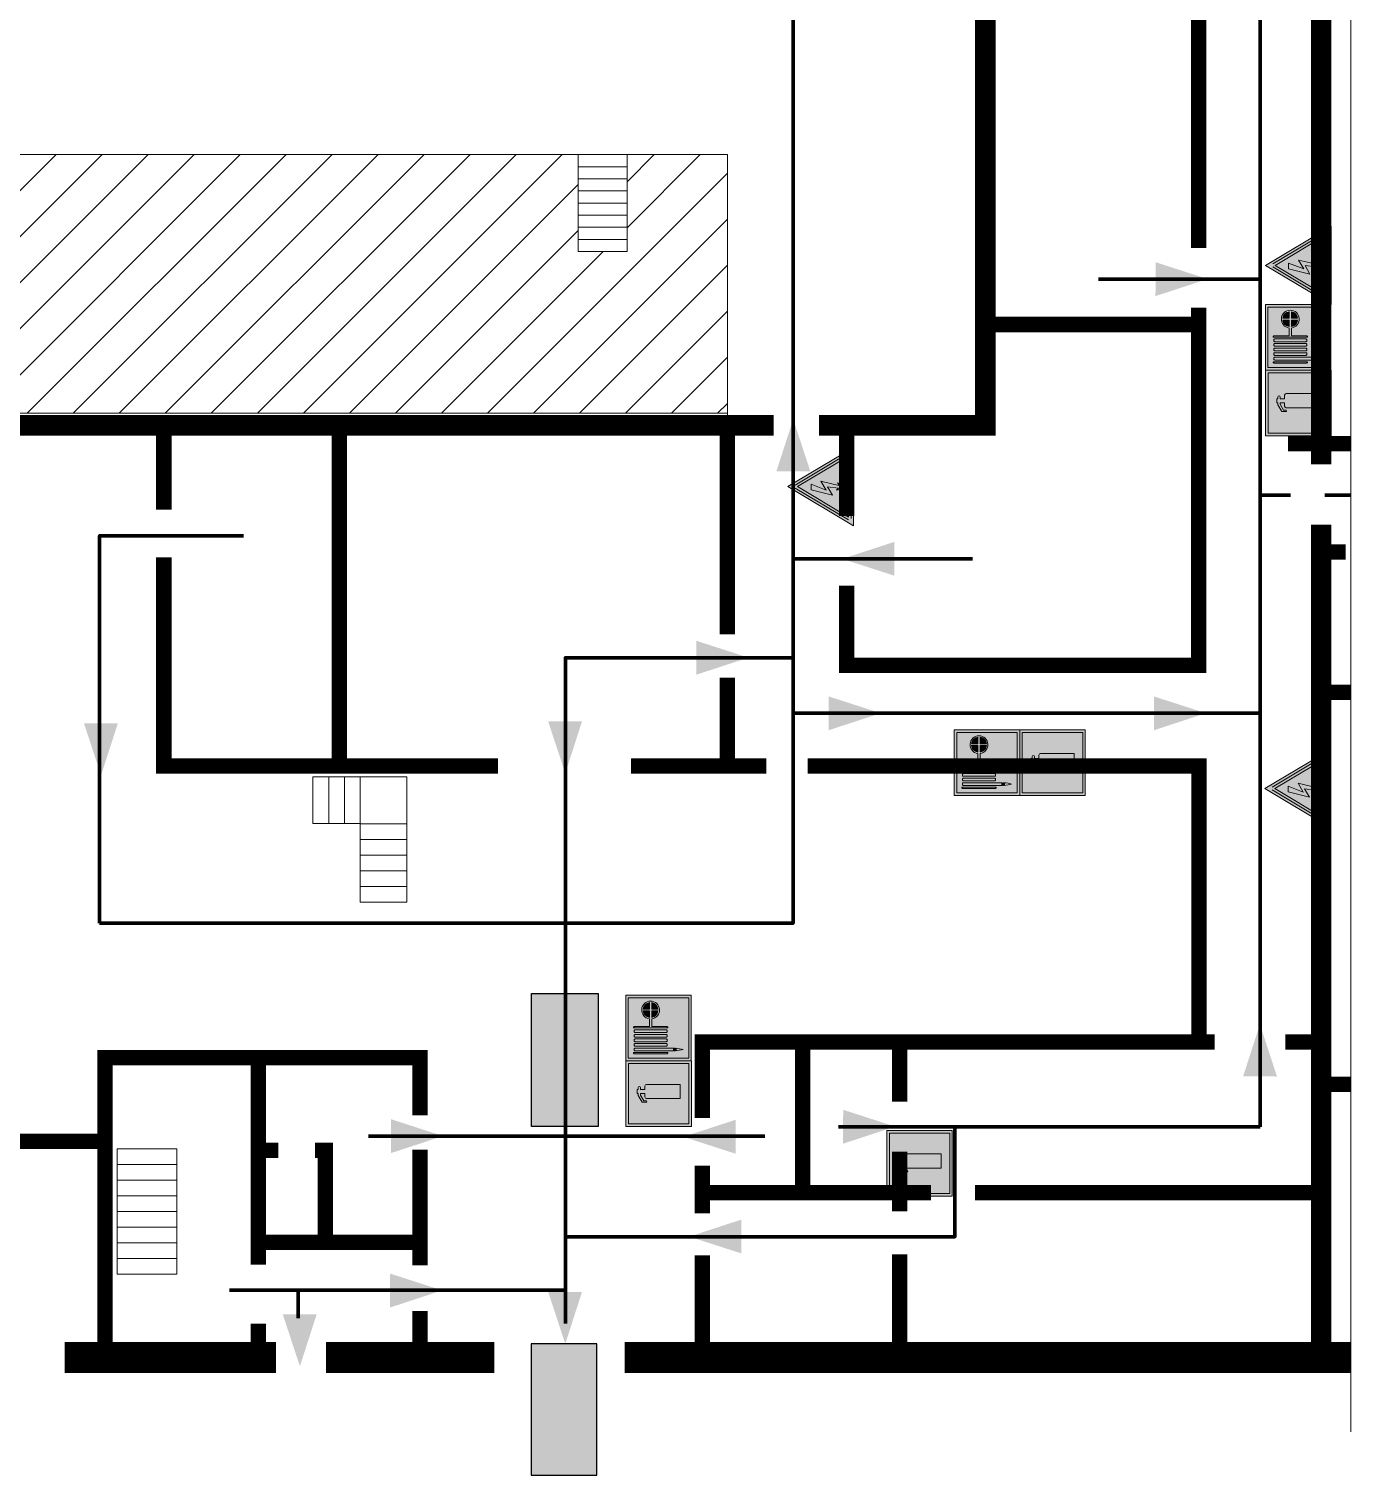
# Model space of a CAD drawing. Header units: millimetres. Extents: x 13114 to 67229, y 22859 to 38520.
# Drawn here: x 19578.2 to 19742.6, y 30541.2 to 30719 of the extents above; entities that cross this region are included whole.
import ezdxf

# ---------------------------------------------------------------- set-up
doc = ezdxf.new("R2010")
doc.units = ezdxf.units.MM
doc.linetypes.add('{ Wide Dash }', pattern=[12, 4, -2, 4, -2])
doc.layers.add('План_Штампы', color=7, linetype='Continuous')

# ---------------------------------------------------------------- blocks, each defined once
blk = doc.blocks.new('A$C32E8229D')
at = {"true_color": 0xffffff}
blk.add_hatch(color=7, dxfattribs=at).paths.add_polyline_path([(0, 0), (0, -8), (16, -8), (16, 0)])
h = blk.add_hatch(color=126)
h.paths.add_polyline_path([(0.2, -0.2), (15.8, -0.2), (15.8, -7.8), (0.2, -7.8)])
h.paths.add_polyline_path([(13.49, -2.05), (12.08, -2.05), (11.37, -2.63, 0.162397), (11.29, -2.84), (11.29, -3.63), (10.35, -3.63), (10.35, -4.05), (11.68, -4.05), (11.68, -3.48), (12.26, -4.28), (11.29, -5.1), (11.29, -6.78), (11.85, -6.78), (11.85, -5.44), (12.8, -4.64), (12.8, -5.94), (14.46, -5.94), (14.46, -5.39), (13.45, -5.39), (13.45, -3.97), (12.46, -2.59), (13.15, -2.59), (13.69, -3.34), (14.18, -3)], flags=16)
h.paths.add_polyline_path([(10.74, -1.82, 1), (11.8, -1.82, 1)], flags=16)
h.paths.add_polyline_path([(9.39, -3.59), (5.99, -3.59), (6.56, -3.03), (5.91, -3.03), (5.1, -3.83), (5.91, -4.64), (6.56, -4.64), (5.99, -4.09), (9.39, -4.09)], flags=16)
h.paths.add_polyline_path([(4.29, -1.08), (1.72, -1.08), (1.72, -6.6), (4.29, -6.6)], flags=16)
at = {"color": 126}
blk.add_lwpolyline([(16, -8), (0, -8), (0, 0), (16, 0)], close=True, dxfattribs=at)
blk = doc.blocks.new('A$C7B4425F7')
at = {"true_color": 0xffffff}
blk.add_hatch(color=7, dxfattribs=at).paths.add_polyline_path([(0, 0), (-16, 0), (-16, -8), (0, -8)])
h = blk.add_hatch(color=126)
h.paths.add_polyline_path([(-0.2, -0.2), (-15.8, -0.2), (-15.8, -7.8), (-0.2, -7.8)])
h.paths.add_polyline_path([(-11.76, -2.03), (-11.76, -3.66), (-11.17, -3.66, -0.568275), (-11.17, -6.18), (-12.58, -6.18), (-12.58, -2.03)], flags=16)
h.paths.add_polyline_path([(-13.33, -4.12, -0.495768), (-13.59, -6.18), (-15.03, -6.18), (-15.03, -2.03), (-13.59, -2.03, -0.487973)], flags=16)
h.paths.add_polyline_path([(-10.25, -2.03), (-9.48, -2.03), (-9.48, -6.18), (-10.25, -6.18)], flags=16)
h.paths.add_polyline_path([(-13.84, -3.69), (-14.24, -3.69), (-14.24, -3.03), (-13.9, -3.03, -0.692621)], flags=0)
h.paths.add_polyline_path([(-9.15, -2.03), (-8.4, -2.03), (-8.04, -3.07), (-7.68, -2.03), (-6.93, -2.03), (-7.64, -4.1), (-6.93, -6.18), (-7.68, -6.18), (-8.04, -5.14), (-8.4, -6.18), (-9.15, -6.18), (-8.44, -4.1)], flags=16)
h.paths.add_polyline_path([(-11.76, -4.46), (-11.42, -4.46, -0.692621), (-11.36, -5.12), (-11.76, -5.12)], flags=0)
h.paths.add_polyline_path([(-13.9, -5.2), (-14.24, -5.2), (-14.24, -4.55), (-13.84, -4.55, -0.708038)], flags=0)
edge = h.paths.add_edge_path(flags=16)
edge.add_ellipse((-5.51, -4.08), major_axis=(0, 2.05), ratio=0.586184, start_angle=0, end_angle=360)
edge = h.paths.add_edge_path(flags=0)
edge.add_ellipse((-5.51, -4.08), major_axis=(0, 1.14), ratio=0.454828, start_angle=0, end_angle=360)
h.paths.add_polyline_path([(-4.13, -4.96, 0.377264), (-3.48, -4.52, 0.0555), (-3.16, -2.03), (-1.66, -2.03), (-1.66, -4.96), (-0.96, -4.96), (-0.96, -7.01), (-1.75, -7.01), (-1.75, -6.18), (-3.3, -6.18), (-3.3, -7.02), (-4.13, -7.02)], flags=16)
h.paths.add_polyline_path([(-2.73, -2.91), (-2.28, -2.91), (-2.28, -4.96), (-3.05, -4.96, 0.079136)], flags=0)
at = {"color": 126}
blk.add_lwpolyline([(-16, -8), (0, -8), (0, 0), (-16, 0)], close=True, dxfattribs=at)
blk = doc.blocks.new('A$C3AD82952')
at = {"true_color": 0xf5f5ff}
h = blk.add_hatch(color=7, dxfattribs=at)
h.dxf.hatch_style = 1
h.paths.add_polyline_path([(8.21, 8.73, 0.414214), (7.89, 9.05), (7.22, 9.05), (7.22, 9.92), (7.59, 9.92, 1), (7.57, 10.36), (7.22, 10.36), (7.22, 10.6), (6.43, 10.6), (6.43, 10.36), (6.01, 10.36), (4.74, 9.59), (4.74, 8.69), (4.98, 8.73), (4.98, 9.26), (6.12, 9.91), (6.43, 9.91), (6.43, 9.05), (5.76, 9.05, 0.414214), (5.44, 8.73), (5.44, 2.2), (8.21, 2.2)], flags=0)
h.paths.add_polyline_path([(12.8, 12.8), (0, 12.8), (0, 0), (12.8, 0)])
h.paths.add_polyline_path([(0.51, 12.29), (12.29, 12.29), (12.29, 0.51), (0.51, 0.51)], flags=16)
h.paths.add_polyline_path([(4.74, 9.59), (6.01, 10.36), (6.43, 10.36), (6.43, 10.6), (7.22, 10.6), (7.22, 10.36), (7.59, 10.36, -0.94586), (7.59, 9.92), (7.22, 9.92), (7.22, 9.05), (7.89, 9.05, -0.414214), (8.21, 8.73), (8.21, 2.2), (5.44, 2.2), (5.44, 8.73, -0.414214), (5.76, 9.05), (6.43, 9.05), (6.43, 9.91), (6.12, 9.91), (4.98, 9.26), (4.98, 8.73), (4.74, 8.69)], flags=0)
h = blk.add_hatch(color=242)
h.dxf.hatch_style = 1
h.paths.add_polyline_path([(12.29, 12.29), (0.51, 12.29), (0.51, 0.51), (12.29, 0.51)])
h.paths.add_polyline_path([(4.74, 8.69), (4.74, 9.59), (6.01, 10.36), (6.43, 10.36), (6.43, 10.6), (7.22, 10.6), (7.22, 10.36), (7.59, 10.36, -0.94586), (7.59, 9.92), (7.22, 9.92), (7.22, 9.05), (7.89, 9.05, -0.414214), (8.21, 8.73), (8.21, 2.2), (5.44, 2.2), (5.44, 8.73, -0.414214), (5.76, 9.05), (6.43, 9.05), (6.43, 9.91), (6.12, 9.91), (4.98, 9.26), (4.98, 8.73)], flags=16)
h = blk.add_hatch(color=7, dxfattribs=at)
h.dxf.hatch_style = 1
h.paths.add_polyline_path([(8.21, 8.73, 0.414214), (7.89, 9.05), (7.22, 9.05), (7.22, 9.92), (7.59, 9.92, 1), (7.57, 10.36), (7.22, 10.36), (7.22, 10.6), (6.43, 10.6), (6.43, 10.36), (6.01, 10.36), (4.74, 9.59), (4.74, 8.69), (4.98, 8.73), (4.98, 9.26), (6.12, 9.91), (6.43, 9.91), (6.43, 9.05), (5.76, 9.05, 0.414214), (5.44, 8.73), (5.44, 2.2), (8.21, 2.2)])
at = {"color": 242, "lineweight": 5}
for p, q in [((0, 0), (0, 12.8)), ((0, 12.8), (12.8, 12.8)), ((12.8, 0), (12.8, 12.8)), ((6.01, 10.36), (4.74, 9.59)), ((4.74, 9.59), (4.74, 8.69)), ((4.74, 8.69), (4.98, 8.73)), ((4.98, 9.26), (6.12, 9.91)), ((4.98, 8.73), (4.98, 9.26)), ((5.44, 2.2), (5.44, 8.73)), ((5.76, 9.05), (6.43, 9.05)), ((6.01, 10.36), (6.43, 10.36)), ((6.12, 9.91), (6.43, 9.91)), ((7.22, 10.6), (6.43, 10.6)), ((6.43, 10.6), (6.43, 10.36)), ((6.43, 9.91), (6.43, 9.05)), ((7.22, 10.36), (7.22, 10.6)), ((7.59, 10.36), (7.22, 10.36)), ((7.22, 9.05), (7.22, 9.92)), ((7.59, 9.92), (7.22, 9.92)), ((7.89, 9.05), (7.22, 9.05)), ((8.21, 2.2), (8.21, 8.73)), ((0, 0), (12.8, 0)), ((5.44, 2.2), (8.21, 2.2))]:
    blk.add_line(p, q, dxfattribs=at)
blk.add_lwpolyline([(0.51, 12.29), (12.29, 12.29), (12.29, 0.51), (0.51, 0.51)], close=True, dxfattribs=at)
for centre, radius, start, end in [((5.76, 8.73), 0.32, 90, 180), ((7.58, 10.14), 0.223, 273.1875, 86.8125), ((7.89, 8.73), 0.32, 0, 90)]:
    blk.add_arc(centre, radius, start, end, dxfattribs=at)
blk = doc.blocks.new('A$C37112FD5')
at = {"true_color": 0xf5f5ff}
h = blk.add_hatch(color=7, dxfattribs=at)
h.dxf.hatch_style = 1
h.paths.add_polyline_path([(12.8, -7.4), (0, -7.4), (0, -20.2), (12.8, -20.2)])
h.paths.add_polyline_path([(12.29, -7.91), (12.29, -19.69), (0.51, -19.69), (0.51, -7.91)], flags=16)
h.paths.add_polyline_path([(4.98, -9.04, -0.42597), (5.17, -9.22), (5.17, -12.25), (5.17, -15.29, -0.432244), (4.98, -15.47), (4.83, -15.47, -0.42597), (4.64, -15.29), (4.64, -12.25), (4.64, -9.22, -0.432244), (4.83, -9.04)], flags=0)
h.paths.add_polyline_path([(4.28, -9.22), (4.28, -12.25), (4.28, -15.29, -0.432244), (4.09, -15.47), (3.94, -15.47, -0.42597), (3.75, -15.29), (3.75, -12.25), (3.75, -9.22, -0.432244), (3.94, -9.04), (4.09, -9.04, -0.42597)], flags=0)
h.paths.add_polyline_path([(5.72, -9.04), (5.87, -9.04, -0.42597), (6.06, -9.22), (6.06, -12.25), (6.06, -15.29, -0.432244), (5.87, -15.47), (5.72, -15.47, -0.42597), (5.53, -15.29), (5.53, -12.25), (5.53, -9.22, -0.432244)], flags=0)
h.paths.add_polyline_path([(6.42, -8.9), (6.5, -8.9, -0.42597), (6.69, -9.08), (6.69, -12.03), (8.21, -12.03, -15.824349), (8.21, -12.47), (6.69, -12.47), (6.69, -15.42, -0.432244), (6.5, -15.6), (6.42, -15.6)], flags=0)
h.paths.add_polyline_path([(3.39, -9.22), (3.39, -12.25), (3.39, -15.29, -0.432244), (3.2, -15.47), (3.05, -15.47, -0.42597), (2.85, -15.29), (2.85, -12.25), (2.85, -9.22, -0.432244), (3.05, -9.04), (3.2, -9.04, -0.42597)], flags=0)
h.paths.add_polyline_path([(2.5, -9.22), (2.5, -16.71), (1.96, -16.71), (1.96, -9.22, -0.432244), (2.15, -9.04), (2.31, -9.04, -0.42597)], flags=0)
h.paths.add_polyline_path([(1.61, -8.9), (1.61, -15.6), (1.57, -15.6, -0.42597), (1.37, -15.42), (1.37, -12.03), (1.37, -9.09, -0.432244), (1.57, -8.9)], flags=0)
h.paths.add_polyline_path([(9.76, -10.81), (9.76, -12.03), (8.49, -12.03, -0.336371)], flags=0)
h.paths.add_polyline_path([(8.49, -12.47), (9.76, -12.47), (9.76, -13.7, -0.336371)], flags=0)
h.paths.add_polyline_path([(10.11, -10.81, -0.336371), (11.38, -12.03), (10.11, -12.03)], flags=0)
h.paths.add_polyline_path([(10.11, -12.47), (11.38, -12.47, -0.336371), (10.11, -13.7)], flags=0)
h.paths.add_polyline_path([(2.5, -16.84), (2.5, -17.05), (1.97, -17.05), (1.97, -16.84)], flags=0)
h.paths.add_polyline_path([(2.5, -17.24, -0.033778), (2.24, -18.6, -0.033778), (1.97, -17.24)], flags=0)
h = blk.add_hatch(color=242)
h.dxf.hatch_style = 1
h.paths.add_polyline_path([(12.29, -7.91), (0.51, -7.91), (0.51, -19.69), (12.29, -19.69)])
h.paths.add_polyline_path([(6.42, -15.6), (6.42, -8.9), (6.5, -8.9, -0.42597), (6.69, -9.08), (6.69, -12.03), (8.21, -12.03, -15.824349), (8.21, -12.47), (6.69, -12.47), (6.69, -15.42, -0.432244), (6.5, -15.6)], flags=16)
h.paths.add_polyline_path([(5.87, -15.47), (5.72, -15.47, -0.42597), (5.53, -15.29), (5.53, -12.25), (5.53, -9.22, -0.432244), (5.72, -9.04), (5.87, -9.04, -0.42597), (6.06, -9.22), (6.06, -12.25), (6.06, -15.29, -0.432244)], flags=16)
h.paths.add_polyline_path([(4.98, -15.47), (4.83, -15.47, -0.42597), (4.64, -15.29), (4.64, -12.25), (4.64, -9.22, -0.432244), (4.83, -9.04), (4.98, -9.04, -0.42597), (5.17, -9.22), (5.17, -12.25), (5.17, -15.29, -0.432244)], flags=16)
h.paths.add_polyline_path([(4.09, -15.47), (3.94, -15.47, -0.42597), (3.75, -15.29), (3.75, -12.25), (3.75, -9.22, -0.432244), (3.94, -9.04), (4.09, -9.04, -0.42597), (4.28, -9.22), (4.28, -12.25), (4.28, -15.29, -0.432244)], flags=16)
h.paths.add_polyline_path([(3.2, -15.47), (3.05, -15.47, -0.42597), (2.85, -15.29), (2.85, -12.25), (2.85, -9.22, -0.432244), (3.05, -9.04), (3.2, -9.04, -0.42597), (3.39, -9.22), (3.39, -12.25), (3.39, -15.29, -0.432244)], flags=16)
h.paths.add_polyline_path([(2.5, -17.05), (1.97, -17.05), (1.97, -16.84), (2.5, -16.84)], flags=16)
h.paths.add_polyline_path([(2.5, -17.24, -0.033778), (2.24, -18.6, -0.033778), (1.97, -17.24)], flags=16)
h.paths.add_polyline_path([(2.5, -16.71), (1.96, -16.71), (1.96, -9.22, -0.432244), (2.15, -9.04), (2.31, -9.04, -0.42597), (2.5, -9.22)], flags=16)
h.paths.add_polyline_path([(1.61, -15.6), (1.57, -15.6, -0.42597), (1.37, -15.42), (1.37, -12.03), (1.37, -9.09, -0.432244), (1.57, -8.9), (1.61, -8.9)], flags=16)
h.paths.add_polyline_path([(8.49, -12.47), (9.76, -12.47), (9.76, -13.7, -0.336371)], flags=0)
h.paths.add_polyline_path([(10.11, -13.7), (10.11, -12.47), (11.38, -12.47, -0.336371)], flags=0)
h.paths.add_polyline_path([(8.49, -12.03, -0.336371), (9.76, -10.81), (9.76, -12.03)], flags=0)
h.paths.add_polyline_path([(10.11, -12.03), (10.11, -10.81, -0.336371), (11.38, -12.03)], flags=0)
h = blk.add_hatch(color=7, dxfattribs=at)
h.dxf.hatch_style = 1
h.paths.add_polyline_path([(1.61, -8.9), (1.57, -8.9, 0.432244), (1.37, -9.09), (1.37, -12.03), (1.37, -15.42, 0.42597), (1.57, -15.6), (1.61, -15.6)])
h.paths.add_polyline_path([(2.5, -9.22, 0.42597), (2.31, -9.04), (2.15, -9.04, 0.432244), (1.96, -9.22), (1.96, -16.71), (2.5, -16.71)])
h.paths.add_polyline_path([(2.5, -16.84), (1.97, -16.84), (1.97, -17.05), (2.5, -17.05)])
h.paths.add_polyline_path([(2.5, -17.24), (1.97, -17.24, 0.033778), (2.24, -18.6, 0.033778)])
h.paths.add_polyline_path([(3.39, -12.25), (3.39, -9.22, 0.42597), (3.2, -9.04), (3.05, -9.04, 0.432244), (2.85, -9.22), (2.85, -12.25), (2.85, -15.29, 0.42597), (3.05, -15.47), (3.2, -15.47, 0.432244), (3.39, -15.29)])
h.paths.add_polyline_path([(4.28, -12.25), (4.28, -9.22, 0.42597), (4.09, -9.04), (3.94, -9.04, 0.432244), (3.75, -9.22), (3.75, -12.25), (3.75, -15.29, 0.42597), (3.94, -15.47), (4.09, -15.47, 0.432244), (4.28, -15.29)])
h.paths.add_polyline_path([(5.17, -12.25), (5.17, -9.22, 0.42597), (4.98, -9.04), (4.83, -9.04, 0.432244), (4.64, -9.22), (4.64, -12.25), (4.64, -15.29, 0.42597), (4.83, -15.47), (4.98, -15.47, 0.432244), (5.17, -15.29)])
h.paths.add_polyline_path([(6.06, -12.25), (6.06, -9.22, 0.42597), (5.87, -9.04), (5.72, -9.04, 0.432244), (5.53, -9.22), (5.53, -12.25), (5.53, -15.29, 0.42597), (5.72, -15.47), (5.87, -15.47, 0.432244), (6.06, -15.29)])
h.paths.add_polyline_path([(6.69, -12.47), (8.21, -12.47, 15.824349), (8.21, -12.03), (6.69, -12.03), (6.69, -9.08, 0.42597), (6.5, -8.9), (6.42, -8.9), (6.42, -15.6), (6.5, -15.6, 0.432244), (6.69, -15.42)])
h.paths.add_polyline_path([(8.49, -12.47), (9.76, -12.47), (9.76, -13.7, -0.336371)], flags=16)
h.paths.add_polyline_path([(8.49, -12.03, -0.336371), (9.76, -10.81), (9.76, -12.03)], flags=16)
h.paths.add_polyline_path([(10.11, -12.47), (11.38, -12.47, -0.336371), (10.11, -13.7)], flags=16)
h.paths.add_polyline_path([(10.11, -12.03), (10.11, -10.81, -0.336371), (11.38, -12.03)], flags=16)
h = blk.add_hatch(color=242)
h.dxf.hatch_style = 1
h.paths.add_polyline_path([(9.76, -10.81, 0.336371), (8.49, -12.03), (9.76, -12.03)])
h.paths.add_polyline_path([(10.11, -10.81), (10.11, -12.03), (11.38, -12.03, 0.336371)])
h.paths.add_polyline_path([(11.38, -12.47), (10.11, -12.47), (10.11, -13.7, 0.336371)])
h.paths.add_polyline_path([(9.76, -12.47), (8.49, -12.47, 0.336371), (9.76, -13.7)])
at = {"color": 242, "lineweight": 5}
for p, q in [((0, -20.2), (0, -7.4)), ((0, -7.4), (12.8, -7.4)), ((12.8, -20.2), (12.8, -7.4)), ((1.37, -12.03), (1.37, -9.08)), ((1.57, -8.9), (1.61, -8.9)), ((1.61, -8.9), (1.61, -15.6)), ((1.96, -16.71), (1.96, -9.22)), ((2.15, -9.04), (2.31, -9.04)), ((2.5, -16.71), (2.5, -9.22)), ((2.85, -12.25), (2.85, -9.22)), ((3.05, -9.04), (3.2, -9.04)), ((3.39, -12.25), (3.39, -9.22)), ((3.75, -12.25), (3.75, -9.22)), ((3.94, -9.04), (4.09, -9.04)), ((4.28, -12.25), (4.28, -9.22)), ((4.64, -12.25), (4.64, -9.22)), ((4.83, -9.04), (4.98, -9.04)), ((5.17, -12.25), (5.17, -9.22)), ((5.53, -12.25), (5.53, -9.22)), ((5.72, -9.04), (5.87, -9.04)), ((6.06, -12.25), (6.06, -9.22)), ((6.42, -8.9), (6.42, -15.6)), ((6.5, -8.9), (6.42, -8.9)), ((6.69, -12.03), (6.69, -9.08)), ((9.76, -10.81), (9.76, -12.03)), ((10.11, -10.81), (10.11, -12.03)), ((1.37, -12.03), (1.37, -15.42)), ((2.85, -12.25), (2.85, -15.29)), ((3.39, -12.25), (3.39, -15.29)), ((3.75, -12.25), (3.75, -15.29)), ((4.28, -12.25), (4.28, -15.29)), ((4.64, -12.25), (4.64, -15.29)), ((5.17, -12.25), (5.17, -15.29)), ((5.53, -12.25), (5.53, -15.29)), ((6.06, -12.25), (6.06, -15.29)), ((8.21, -12.03), (6.69, -12.03)), ((8.21, -12.47), (6.69, -12.47)), ((6.69, -12.47), (6.69, -15.42)), ((9.76, -12.03), (8.49, -12.03)), ((9.76, -12.47), (8.49, -12.47)), ((9.76, -12.47), (9.76, -13.7)), ((11.38, -12.03), (10.11, -12.03)), ((11.38, -12.47), (10.11, -12.47)), ((10.11, -12.47), (10.11, -13.7)), ((1.57, -15.6), (1.61, -15.6)), ((1.96, -16.71), (2.5, -16.71)), ((1.97, -16.84), (2.5, -16.84)), ((1.97, -17.05), (1.97, -16.84)), ((2.5, -16.84), (2.5, -17.05)), ((3.05, -15.47), (3.2, -15.47)), ((3.94, -15.47), (4.09, -15.47)), ((4.83, -15.47), (4.98, -15.47)), ((5.72, -15.47), (5.87, -15.47)), ((6.42, -15.6), (6.5, -15.6)), ((2.5, -17.05), (1.97, -17.05)), ((1.97, -17.24), (2.5, -17.24)), ((0, -20.2), (12.8, -20.2))]:
    blk.add_line(p, q, dxfattribs=at)
blk.add_lwpolyline([(0.51, -7.91), (12.29, -7.91), (12.29, -19.69), (0.51, -19.69)], close=True, dxfattribs=at)
for centre, radius, start, end in [((1.56, -9.09), 0.182, 87.1027, 180.6071), ((2.15, -9.22), 0.182, 87.1027, 180.6071), ((2.32, -9.22), 0.182, 359.3929, 92.8973), ((3.04, -9.22), 0.182, 87.1027, 180.6071), ((3.21, -9.22), 0.182, 359.3929, 92.8973), ((3.93, -9.22), 0.182, 87.1027, 180.6071), ((4.1, -9.22), 0.182, 359.3929, 92.8973), ((4.82, -9.22), 0.182, 87.1027, 180.6071), ((4.99, -9.22), 0.182, 359.3929, 92.8973), ((5.71, -9.22), 0.182, 87.1027, 180.6071), ((5.88, -9.22), 0.182, 359.3929, 92.8973), ((6.51, -9.09), 0.182, 359.3929, 92.8973), ((9.93, -12.25), 1.74, 187.2319, 172.7681), ((9.93, -12.25), 1.46, 96.9927, 171.3585), ((9.93, -12.25), 1.46, 8.6415, 83.0073), ((9.93, -12.25), 1.46, 188.6415, 263.0073), ((9.93, -12.25), 1.46, 276.9927, 351.3585), ((1.56, -15.42), 0.182, 179.3929, 272.8973), ((3.04, -15.29), 0.182, 179.3929, 272.8973), ((3.21, -15.29), 0.182, 267.1027, 0.6071), ((3.93, -15.29), 0.182, 179.3929, 272.8973), ((4.1, -15.29), 0.182, 267.1027, 0.6071), ((4.82, -15.29), 0.182, 179.3929, 272.8973), ((4.99, -15.29), 0.182, 267.1027, 0.6071), ((5.71, -15.29), 0.182, 179.3929, 272.8973), ((5.88, -15.29), 0.182, 267.1027, 0.6071), ((6.51, -15.42), 0.182, 267.1027, 0.6071), ((12.17, -15.98), 10.27, 187.041, 194.7793), ((-7.7, -15.98), 10.27, 345.2207, 352.959)]:
    blk.add_arc(centre, radius, start, end, dxfattribs=at)
blk = doc.blocks.new('A$C3E6D3DDE')
at = {"lineweight": 5}
h = blk.add_hatch(color=40, dxfattribs=at)
h.paths.add_polyline_path([(24.1, 1.45), (16.46, -11.35), (31.74, -11.35)])
h.paths.add_polyline_path([(24.09, -0.46), (30.03, -10.41), (18.14, -10.41)], flags=16)
h.paths.add_polyline_path([(24.54, -3.08), (23.41, -6.02), (25.13, -5.01), (24.33, -8.5), (24.82, -8.27), (23.79, -9.86), (23.4, -8.04), (23.8, -8.43), (24.04, -6.29), (22.39, -7.25), (23.44, -3.08)], flags=0)
h = blk.add_hatch(color=256, dxfattribs=at)
h.paths.add_polyline_path([(24.37, 0.03, 0.567511), (23.82, 0.03), (17.59, -10.4, 0.582454), (17.86, -10.88), (30.32, -10.88, 0.582149), (30.6, -10.4)])
h.paths.add_polyline_path([(24.09, -0.46), (18.14, -10.41), (30.03, -10.41)], flags=16)
h.paths.add_polyline_path([(24.54, -3.08), (23.41, -6.02), (25.13, -5.01), (24.33, -8.5), (24.82, -8.27), (23.79, -9.86), (23.4, -8.04), (23.8, -8.43), (24.04, -6.29), (22.39, -7.25), (23.44, -3.08)], flags=0)
h = blk.add_hatch(color=40, dxfattribs=at)
h.paths.add_polyline_path([(24.09, -0.46), (18.14, -10.41), (30.03, -10.41)])
h.paths.add_polyline_path([(24.82, -8.27), (23.79, -9.86), (23.4, -8.04), (23.8, -8.43), (24.04, -6.29), (22.39, -7.25), (23.44, -3.08), (24.54, -3.08), (23.41, -6.02), (25.13, -5.01), (24.33, -8.5)], flags=16)
at = {"color": 40, "lineweight": 5}
for p, q in [((16.46, -11.35), (24.1, 1.45)), ((24.1, 1.45), (31.74, -11.35))]:
    blk.add_line(p, q, dxfattribs=at)
at = {"lineweight": 5}
for p, q in [((17.59, -10.4), (23.82, 0.03)), ((24.37, 0.03), (30.6, -10.4)), ((18.14, -10.41), (24.09, -0.46)), ((24.09, -0.46), (30.03, -10.41)), ((23.44, -3.08), (22.39, -7.25)), ((23.41, -6.02), (24.54, -3.08)), ((25.13, -5.01), (23.41, -6.02)), ((24.54, -3.08), (23.44, -3.08)), ((24.33, -8.5), (25.13, -5.01)), ((22.39, -7.25), (24.04, -6.29)), ((23.8, -8.43), (23.4, -8.04)), ((23.4, -8.04), (23.79, -9.86)), ((23.79, -9.86), (24.82, -8.27)), ((24.04, -6.29), (23.8, -8.43)), ((24.82, -8.27), (24.33, -8.5)), ((17.86, -10.88), (30.32, -10.88)), ((18.14, -10.41), (30.03, -10.41))]:
    blk.add_line(p, q, dxfattribs=at)
at = {"color": 50, "lineweight": 5}
blk.add_line((31.74, -11.35), (16.46, -11.35), dxfattribs=at)

msp = doc.modelspace()

# ---------------------------------------------------------------- hatches: boundary and pattern name
at = {"lineweight": 0}
h = msp.add_hatch(dxfattribs=at)
h.set_pattern_fill('ANSI31', color=256, scale=1.26, angle=180)
h.set_pattern_definition([(225, (41576.642, 40467.0714), (2.8287807, -2.8287807), [])])
h.paths.add_polyline_path([(19664.08, 30691.55), (19664.08, 30703.6), (19651.73, 30703.6), (19651.73, 30702.1), (19651.73, 30700.61), (19651.73, 30699.12), (19651.73, 30697.63), (19651.73, 30696.14), (19651.73, 30694.65), (19651.73, 30693.16), (19651.73, 30691.66), (19645.72, 30691.66), (19645.72, 30693.16), (19645.72, 30694.65), (19645.72, 30696.14), (19645.72, 30697.63), (19645.72, 30699.12), (19645.72, 30700.61), (19645.72, 30702.1), (19645.72, 30703.6), (19567.6, 30703.6), (19567.6, 30718.76), (19491.35, 30718.76), (19491.35, 30708.32), (19485.34, 30708.32), (19485.34, 30718.76), (19478.48, 30718.76), (19478.48, 30671.78), (19664.08, 30671.78)])

# ---------------------------------------------------------------- linework, layer by layer
for points in [[(19740.71, 30758.45), (19740.71, 30546.56)], [(19664.08, 30670.31), (19664.08, 30691.55), (19664.08, 30703.6), (19567.6, 30703.6), (19567.6, 30718.76), (19491.35, 30718.76), (19491.35, 30708.32), (19485.34, 30708.32), (19485.34, 30718.76), (19478.48, 30718.76), (19478.48, 30671.78), (19664.08, 30671.78), (19664.08, 30684.25)], [(19618.91, 30627.07), (19624.65, 30627.07), (19624.65, 30621.3)]]:
    msp.add_lwpolyline(points, dxfattribs=at)
for points, const_width in [([(19675.34, 30670.31), (19695.78, 30670.31), (19695.78, 30745.53)], 2.52), ([(19722.03, 30745.48), (19722.03, 30692.12)], 1.89), ([(19737.08, 30665.51), (19737.08, 30744.43)], 2.52), ([(19722.03, 30684.76), (19722.03, 30640.79), (19678.74, 30640.79), (19678.74, 30650.59)], 1.89), ([(19695.78, 30682.7), (19722.03, 30682.7)], 1.89), ([(19594.78, 30670.31), (19435.24, 30670.31)], 2.52), ([(19594.78, 30670.31), (19594.78, 30670.31), (19669.78, 30670.31)], 2.52), ([(19594.78, 30670.31), (19594.78, 30659.93)], 1.89), ([(19616.35, 30628.43), (19616.35, 30670.31)], 1.89), ([(19664.08, 30670.31), (19664.08, 30644.6)], 1.89), ([(19678.74, 30670.31), (19678.74, 30659.16)], 1.89), ([(19740.71, 30668.03), (19733.02, 30668.03)], 1.89), ([(19737.08, 30555.69), (19737.08, 30658.08)], 2.52), ([(19737.08, 30654.74), (19740.08, 30654.74)], 1.89), ([(19635.87, 30628.43), (19594.78, 30628.43), (19594.78, 30654.08)], 1.89), ([(19664.08, 30628.43), (19664.08, 30639.26)], 1.89), ([(19740.71, 30637.49), (19737.08, 30637.49)], 1.89), ([(19668.86, 30628.43), (19652.21, 30628.43)], 1.89), ([(19722.05, 30594.47), (19722.05, 30628.43), (19673.95, 30628.43)], 1.89), ([(19661, 30585.15), (19661, 30594.47), (19723.99, 30594.47)], 1.89), ([(19673.32, 30575.97), (19673.32, 30594.47)], 1.89), ([(19685.26, 30594.47), (19685.26, 30587.15)], 1.89), ([(19732.67, 30594.47), (19736.31, 30594.47)], 1.89), ([(19626.27, 30585.47), (19626.27, 30592.54), (19587.54, 30592.54), (19587.54, 30556.61)], 1.89), ([(19606.4, 30567.11), (19606.4, 30592.54)], 1.89), ([(19740.72, 30589.27), (19737.08, 30589.27)], 1.89), ([(19587.54, 30582.27), (19542.08, 30582.27)], 1.89), ([(19606.4, 30581.15), (19608.85, 30581.15)], 1.89), ([(19614.65, 30569.86), (19614.65, 30581.15), (19613.37, 30581.15)], 1.89), ([(19626.27, 30567.02), (19626.27, 30581.25)], 1.89), ([(19685.26, 30581), (19685.26, 30573.68)], 1.89), ([(19661, 30575.97), (19661, 30579.27)], 1.89), ([(19689.11, 30575.97), (19661, 30575.97), (19661, 30573.4)], 1.89), ([(19736.74, 30575.97), (19694.51, 30575.97)], 1.89), ([(19626.27, 30569.86), (19606.4, 30569.86)], 1.89), ([(19661, 30568.27), (19661, 30556.14)], 1.89), ([(19685.26, 30568.36), (19685.26, 30556.24)], 1.89), ([(19626.27, 30555.9), (19626.27, 30561.42)], 1.89), ([(19606.4, 30555.92), (19606.4, 30559.85)], 1.89), ([(19608.59, 30555.69), (19582.6, 30555.69)], 3.78), ([(19635.4, 30555.69), (19614.71, 30555.69)], 3.78), ([(19740.71, 30555.69), (19651.46, 30555.69)], 3.78)]:
    msp.add_lwpolyline(points, dxfattribs=dict(at, const_width=const_width))
at = {"color": 126, "lineweight": 100, "true_color": 0x008754}
for points in [[(19694.19, 30653.88), (19672.14, 30653.88), (19672.14, 30739.39)], [(19729.56, 30738.7), (19729.56, 30584.07)], [(19729.56, 30688.28), (19709.72, 30688.28)], [(19604.57, 30656.72), (19586.89, 30656.72), (19586.89, 30609.08)], [(19672.14, 30653.88), (19672.14, 30609.08), (19644.15, 30609.08), (19644.15, 30559.86)], [(19644.15, 30609.08), (19644.15, 30641.73), (19672.14, 30641.73)], [(19672.14, 30634.91), (19729.56, 30634.91)], [(19644.15, 30609.08), (19586.89, 30609.08)], [(19644.15, 30582.9), (19619.93, 30582.9)], [(19692.05, 30584.07), (19692.05, 30570.53), (19644.15, 30570.53)], [(19644.15, 30582.9), (19668.68, 30582.9)], [(19729.56, 30584.07), (19677.73, 30584.07)], [(19602.86, 30563.97), (19644.15, 30563.97)], [(19611.29, 30563.97), (19611.29, 30560.53)]]:
    msp.add_lwpolyline(points, dxfattribs=at)
at = {"lineweight": 0}
for points in [[(19651.73, 30703.6), (19645.72, 30703.6), (19645.72, 30691.66), (19651.73, 30691.66)], [(19645.72, 30703.6), (19651.73, 30703.6), (19651.73, 30702.1), (19645.72, 30702.1)], [(19645.72, 30702.1), (19651.73, 30702.1), (19651.73, 30700.61), (19645.72, 30700.61)], [(19645.72, 30700.61), (19651.73, 30700.61), (19651.73, 30699.12), (19645.72, 30699.12)], [(19645.72, 30699.12), (19651.73, 30699.12), (19651.73, 30697.63), (19645.72, 30697.63)], [(19645.72, 30697.63), (19651.73, 30697.63), (19651.73, 30696.14), (19645.72, 30696.14)], [(19645.72, 30696.14), (19651.73, 30696.14), (19651.73, 30694.65), (19645.72, 30694.65)], [(19645.72, 30694.65), (19651.73, 30694.65), (19651.73, 30693.16), (19645.72, 30693.16)], [(19645.72, 30693.16), (19651.73, 30693.16), (19651.73, 30691.66), (19645.72, 30691.66)], [(19615.05, 30627.07), (19615.05, 30621.33), (19613.12, 30621.33), (19613.12, 30627.07)], [(19616.98, 30627.07), (19616.98, 30621.33), (19615.05, 30621.33), (19615.05, 30627.07)], [(19618.91, 30627.07), (19618.91, 30621.33), (19616.98, 30621.33), (19616.98, 30627.07)], [(19618.91, 30621.3), (19624.65, 30621.3), (19624.65, 30619.37), (19618.91, 30619.37)], [(19618.91, 30619.37), (19624.65, 30619.37), (19624.65, 30617.44), (19618.91, 30617.44)], [(19618.91, 30617.44), (19624.65, 30617.44), (19624.65, 30615.52), (19618.91, 30615.52)], [(19618.91, 30615.52), (19624.65, 30615.52), (19624.65, 30613.59), (19618.91, 30613.59)], [(19618.91, 30613.59), (19624.65, 30613.59), (19624.65, 30611.66), (19618.91, 30611.66)], [(19589.04, 30581.36), (19596.36, 30581.36), (19596.36, 30579.43), (19589.04, 30579.43)], [(19589.04, 30579.43), (19596.36, 30579.43), (19596.36, 30577.5), (19589.04, 30577.5)], [(19589.04, 30577.5), (19596.36, 30577.5), (19596.36, 30575.58), (19589.04, 30575.58)], [(19589.04, 30575.58), (19596.36, 30575.58), (19596.36, 30573.65), (19589.04, 30573.65)], [(19589.04, 30573.65), (19596.36, 30573.65), (19596.36, 30571.72), (19589.04, 30571.72)], [(19589.04, 30571.72), (19596.36, 30571.72), (19596.36, 30569.79), (19589.04, 30569.79)], [(19589.04, 30569.79), (19596.36, 30569.79), (19596.36, 30567.86), (19589.04, 30567.86)], [(19589.04, 30567.86), (19596.36, 30567.86), (19596.36, 30565.93), (19589.04, 30565.93)]]:
    msp.add_lwpolyline(points, close=True, dxfattribs=at)
at = {"color": 126, "linetype": '{ Wide Dash }', "lineweight": 100, "true_color": 0x008754}
for points in [[(19733.29, 30661.72), (19729.82, 30661.72)], [(19740.71, 30661.72), (19737.55, 30661.72)]]:
    msp.add_lwpolyline(points, dxfattribs=at)
at = {"layer": 'План_Штампы', "color": 126, "true_color": 0x008754}
for points in [[(19716.71, 30686.19), (19716.72, 30690.36), (19723.12, 30688.29)], [(19674.27, 30664.64), (19670.1, 30664.65), (19672.17, 30671.05)], [(19684.61, 30655.98), (19684.59, 30651.82), (19678.2, 30653.88)], [(19660.25, 30639.64), (19660.27, 30643.81), (19666.66, 30641.74)], [(19676.52, 30632.81), (19676.53, 30636.97), (19682.92, 30634.91)], [(19716.51, 30632.81), (19716.52, 30636.97), (19722.91, 30634.91)], [(19584.96, 30633.68), (19589.13, 30633.67), (19587.06, 30627.28)], [(19642.03, 30633.92), (19646.2, 30633.91), (19644.14, 30627.52)], [(19731.65, 30590.24), (19727.48, 30590.25), (19729.55, 30596.64)], [(19622.7, 30580.82), (19622.71, 30584.99), (19629.11, 30582.92)], [(19665.08, 30584.92), (19665.07, 30580.75), (19658.67, 30582.82)], [(19678.3, 30581.98), (19678.31, 30586.15), (19684.7, 30584.08)], [(19665.8, 30572.65), (19665.79, 30568.49), (19659.39, 30570.55)], [(19622.6, 30561.84), (19622.61, 30566.01), (19629, 30563.94)], [(19642.04, 30563.77), (19646.2, 30563.76), (19644.14, 30557.37)], [(19609.4, 30561.01), (19613.57, 30561), (19611.51, 30554.61)]]:
    msp.add_solid(points, dxfattribs=at)

# ---------------------------------------------------------------- block references
at = {"rotation": 90}
for name, p, xscale, yscale, zscale in [('A$C3E6D3DDE', (19731.14, 30674.79), 0.6300000000000001, 0.6300000000000001, 0.6300000000000001), ('A$C37112FD5', (19725.56, 30677.1), 0.6299983876571059, 0.6299983876571059, 0.6299983876571059), ('A$C3AD82952', (19738.29, 30669.03), 0.6300000000000001, 0.6300000000000001, 0.6300000000000001), ('A$C3E6D3DDE', (19672.42, 30647.59), 0.6300000000000001, 0.6300000000000001, 0.6300000000000001), ('A$C37112FD5', (19687.29, 30624.79), 0.6299983876571059, 0.6299983876571059, 0.6299983876571059), ('A$C3AD82952', (19708.08, 30624.79), 0.6300000000000001, 0.6300000000000001, 0.6300000000000001), ('A$C3E6D3DDE', (19731.08, 30610.46), 0.6300000000000001, 0.6300000000000001, 0.6300000000000001), ('A$C37112FD5', (19646.91, 30592.16), 0.6299983876571059, 0.6299983876571059, 0.6299983876571059), ('A$C3AD82952', (19659.64, 30584.1), 0.6300000000000001, 0.6300000000000001, 0.6300000000000001), ('A$C3AD82952', (19691.73, 30575.54), 0.6300000000000001, 0.6300000000000001, 0.6300000000000001)]:
    msp.add_blockref(name, p, dxfattribs=dict(at, xscale=xscale, yscale=yscale, zscale=zscale))
at = {"layer": 'План_Штампы', "color": 126, "true_color": 0x008754, "xscale": 1.020610974797569, "yscale": 1.020610974797569, "zscale": 1.020610974797569, "rotation": 89.99786532371449}
msp.add_blockref('A$C32E8229D', (19640, 30584.1), dxfattribs=at)
at = {"layer": 'План_Штампы', "xscale": 1.008, "yscale": 1.008, "zscale": 1.008, "rotation": 90}
msp.add_blockref('A$C7B4425F7', (19639.95, 30557.36), dxfattribs=at)

doc.saveas('drawing.dxf')
